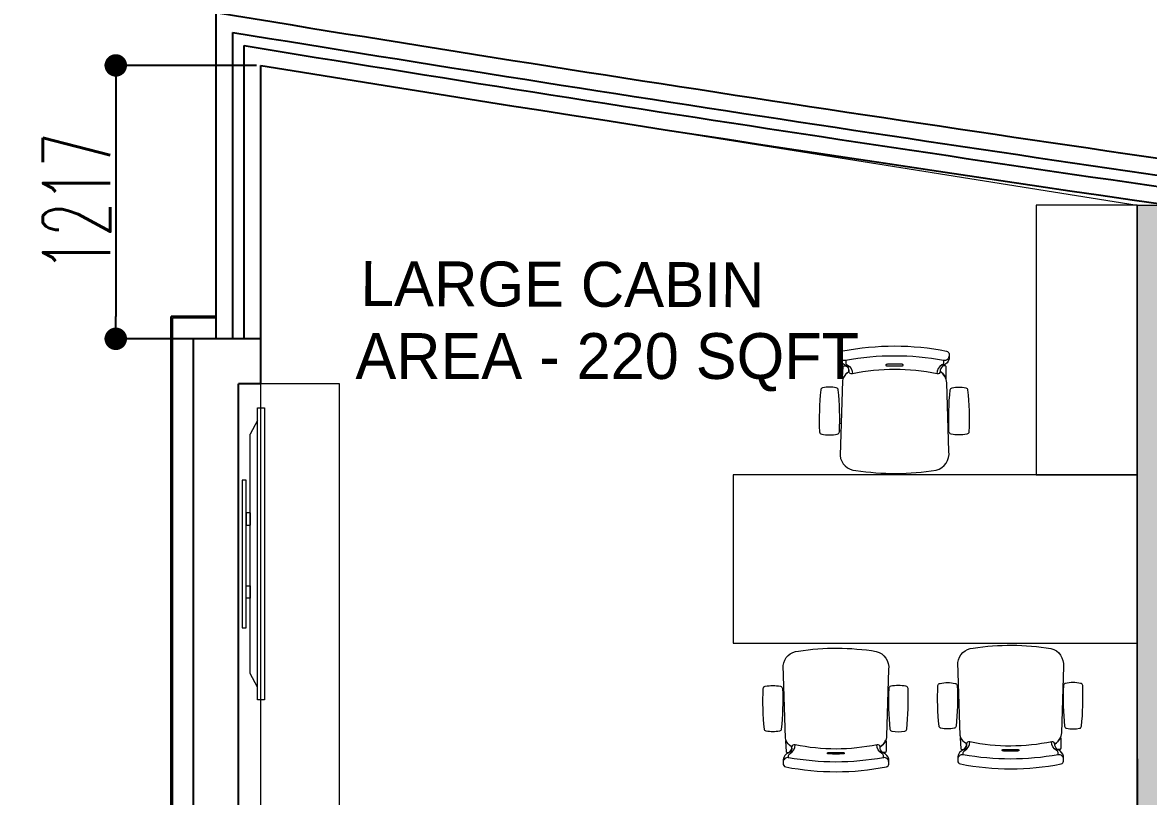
# Model space of a CAD drawing. Header units: millimetres. Extents: x -774950 to -670403, y -1165325 to -1109738.
# Drawn here: x -748266 to -743251, y -1117343 to -1113897 of the extents above; entities that cross this region are included whole.
import ezdxf

# ---------------------------------------------------------------- set-up
doc = ezdxf.new("R2010")
doc.units = ezdxf.units.MM
doc.header["$LTSCALE"] = 3000
doc.header["$MEASUREMENT"] = 0
doc.header["$PDMODE"] = 35
doc.header["$PDSIZE"] = -100
doc.linetypes.add('HIDDEN', pattern=[0.375, 0.25, -0.125])
doc.layers.get('0').update_dxf_attribs({"linetype": 'CONTINUOUS'})
doc.layers.get('DEFPOINTS').update_dxf_attribs({"linetype": 'CONTINUOUS'})
for name, color, linetype, lineweight in [('A-FURN-MODULAR-TABLETOP', 250, 'CONTINUOUS', 13), ('A-WALL', 26, 'CONTINUOUS', 25), ('AI-FURN', 7, 'CONTINUOUS', 20), ('I- FURN', 251, 'CONTINUOUS', 9), ('PR-HATCH', 8, 'CONTINUOUS', 0), ('T-LAYOUT', 7, 'CONTINUOUS', 13), ('TAGING', 253, 'CONTINUOUS', 5), ('TOA- AV', 7, 'CONTINUOUS', 9)]:
    doc.layers.add(name, color=color, linetype=linetype, lineweight=lineweight)
for name, color, linetype in [('acp', 185, 'CONTINUOUS'), ('RADIUS', 8, 'HIDDEN'), ('SLABLINE', 3, 'CONTINUOUS'), ('TEXT', 7, 'CONTINUOUS'), ('WALL', 16, 'CONTINUOUS'), ('WIN', 5, 'CONTINUOUS')]:
    doc.layers.add(name, color=color, linetype=linetype)
doc.layers.add('PR-FULL HT', color=7, linetype='CONTINUOUS', lineweight=13, true_color=0x6e3e30)
doc.styles.add('CENTURY GOTHIC', font='GOTHIC.TTF')
doc.styles.add('INSIDE', font='simplex.shx', dxfattribs={"width": 0.6})
doc.dimstyles.new('INTERNAL', dxfattribs={"dimtxt": 300, "dimasz": 100, "dimexe": 50, "dimexo": 20, "dimgap": 25, "dimtad": 1, "dimdec": 0, "dimzin": 9, "dimdsep": 46, "dimtxsty": 'INSIDE', "dimblk1": 'DOT', "dimblk2": 'DOT', "dimsah": 1, "dimcen": 0.09, "dimdle": 30, "dimclrd": 8, "dimclre": 44, "dimadec": 0, "dimazin": 0, "dimtfac": 1, "dimtdec": 0, "dimtofl": 0, "dimtmove": 2, "dimatfit": 3, "dimldrblk": 'DOT', "dimfxl": 0, "dimtolj": 1, "dimtzin": 0, "dimarcsym": 0})

# ---------------------------------------------------------------- blocks, each defined once
blk = doc.blocks.new('vw layout final block')
at = {"layer": 'acp'}
for p, q in [((-622636.2, -1036248.4), (-622636.2, -1022639.3)), ((-622436.2, -1022639.3), (-622636.2, -1022639.3)), ((-622436.2, -1022645.3), (-622630.2, -1022645.3)), ((-622630.2, -1036248.1), (-622630.2, -1022645.3))]:
    blk.add_line(p, q, dxfattribs=at)
at = {"layer": 'RADIUS', "linetype": 'HIDDEN'}
blk.add_arc((-585636.2, -796985.6), 225500, 258.035565, 280.185313, dxfattribs=at)
at = {"layer": 'SLABLINE'}
blk.add_line((-622236.2, -1022739.3), (-622236.2, -1021522.2), dxfattribs=at)
blk.add_arc((-585636.2, -796985.6), 227500, 260.742073, 265.262349, dxfattribs=at)
at = {"layer": 'WALL'}
for p, q in [((-622236.2, -1022739.3), (-622536.2, -1022739.3)), ((-622536.2, -1036443.2), (-622536.2, -1022739.3)), ((-622236.2, -1022939.3), (-622236.2, -1022739.3)), ((-622236.2, -1022939.3), (-622336.2, -1022939.3)), ((-622336.2, -1031324), (-622336.2, -1022939.3))]:
    blk.add_line(p, q, dxfattribs=at)
at = {"layer": 'WIN'}
for p, q in [((-622436.2, -1022739.3), (-622436.2, -1021286.9)), ((-622361.2, -1022739.3), (-622361.2, -1021375.1)), ((-622311.2, -1022739.3), (-622311.2, -1021434))]:
    blk.add_line(p, q, dxfattribs=at)
for radius, start, end in [(227300, 260.682771, 262.032084), (227375, 260.705022, 262.032057), (227425, 260.719848, 262.032039)]:
    blk.add_arc((-585636.2, -796985.6), radius, start, end, dxfattribs=at)
blk = doc.blocks.new('*U102')
at = {"layer": 'PR-HATCH'}
h = blk.add_hatch(color=256, dxfattribs=at)
h.dxf.hatch_style = 1
h.paths.add_polyline_path([(-88459.9, -39967.2), (-83431.8, -39967.2), (-83431.8, -39867.2), (-88459.9, -39867.2)])
at = {"layer": 'PR-FULL HT', "elevation": 0}
blk.add_lwpolyline([(-88459.9, -39967.2), (-83431.8, -39967.2), (-83431.8, -39867.2), (-88459.9, -39867.2)], close=True, dxfattribs=at)
blk = doc.blocks.new('CHAIR - STEELCASE - LETSB')
at = {"layer": 'I- FURN', "color": 24, "lineweight": 9}
for points in [[(-369.7, 257.7, -0.089353), (-369.7, 316.7, -0.334929), (-360.7, 325, -0.034973), (-179.6, 330.4, -0.382328), (-169.8, 320.9, -0.10237), (-169.8, 253.5, -0.318036), (-179.6, 244.3, -0.036857), (-360.8, 249.5, -0.333729)], [(-369.7, -242.2, 0.089353), (-369.7, -301.1, 0.334929), (-360.7, -309.4, 0.034973), (-179.6, -314.8, 0.382328), (-169.8, -305.4, 0.10237), (-169.8, -237.9, 0.318036), (-179.6, -228.8, 0.036857), (-360.7, -233.9, 0.333729)]]:
    blk.add_lwpolyline(points, format="xyb", close=True, dxfattribs=at)
at = {"layer": 'I- FURN', "color": 8, "lineweight": 5}
for points in [[(-215.9, 237.2), (-213.8, 243.3)], [(-183.7, 244.2), (-185.7, 238.2)], [(-218.5, -224.8), (-217.4, -227.7)], [(-187.7, -228.5), (-188.6, -225.7)]]:
    blk.add_lwpolyline(points, dxfattribs=at)
at = {"layer": 'I- FURN'}
blk.add_lwpolyline([(-513.5, 241.7, 0.34479), (-528.5, 230.1, 0.096497), (-528.2, -218.5, 0.361045), (-515.8, -228.9), (-494.1, -229.1, 0.246071), (-466.3, -205.4, -0.226994), (-446.1, -191.1), (-439.9, -191, 0.417254), (-429.7, -177.1, -0.104406), (-430, 188.5, 0.398452), (-439.2, 203.5, -0.367565), (-466.2, 218, 0.274839), (-496.7, 241.7)], format="xyb", close=True, dxfattribs=at)
at = {"layer": 'I- FURN', "color": 24, "lineweight": 9}
for points in [[(-507.6, -229.1, 0.46809), (-487.6, -205.2, -0.090711), (-487.6, 217.9, 0.462177), (-507.1, 241.7, -100.177069)], [(-487.6, 217.3), (-478, 217.2, -0.321496), (-468.6, 210.4, 0.282757), (-430, 188, -1.025051)], [(-487.6, -205.2), (-478, -205.1, 0.321496), (-468.6, -198.3, -0.282757), (-430, -175.9, 1.025051)]]:
    blk.add_lwpolyline(points, format="xyb", dxfattribs=at)
at = {"layer": 'I- FURN', "color": 8, "lineweight": 5}
blk.add_lwpolyline([(-463.6, 213.4, 0.188155), (-445.3, 203.4), (-439.2, 203.5, -0.15219), (-410.1, 228.9, 0.211085), (-413.9, 230.4), (-459.5, 228.7, 0.414214), (-464.3, 223.4)], format="xyb", close=True, dxfattribs=at)
at = {"layer": 'I- FURN'}
blk.add_lwpolyline([(-95, -228.5), (-390.3, -219.7, -0.232948), (-439.9, -191, 0.417374), (-429.7, -177.1, -0.10441), (-430, 188.5, 0.39834), (-439.2, 203.5, -0.21659), (-401.4, 231.2), (-77.6, 241.7, -0.366213), (-12.8, 173.3, -0.077985), (-14.2, -173.2, -0.376278), (-95, -228.5)], format="xyb", dxfattribs=at)
at = {"layer": 'I- FURN', "color": 8, "lineweight": 5}
for points in [[(-471.1, -25, -0.007805), (-471.1, 37.1, -0.087218), (-470, 42.7, -0.229267), (-469.3, 43.4), (-465.8, 43.4, -0.210582), (-464.1, 37.7, 0.008162), (-464.2, -24.4, -0.166545), (-465.4, -30.6, -0.375811), (-465.9, -30.7), (-469.2, -30.7, -0.246214), (-470.7, -28.4, 0.024513), (-471.1, -25, -1.199362)], [(-446.1, -191.1), (-439.9, -191, 0.15219), (-409.9, -215.2, -0.211085), (-413.6, -216.9), (-459.2, -216.9, -0.414214), (-464.3, -211.8), (-463.9, -201.8)]]:
    blk.add_lwpolyline(points, format="xyb", dxfattribs=at)
blk = doc.blocks.new('A$C60412B90')
at = {"layer": 'TOA- AV', "color": 6}
for p, q in [((-37.2, 55.5), (29.9, 91)), ((1280.2, 55.5), (1213.1, 91)), ((-100, 55.5), (1343, 55.5))]:
    blk.add_line(p, q, dxfattribs=at)
at = {"layer": 'TOA- AV', "color": 30, "true_color": 0xf8991e}
blk.add_line((256.5, 111), (986.5, 111), dxfattribs=at)
for points in [[(986.5, 111), (986.5, 131), (256.5, 131), (256.5, 111)], [(403.4, 91), (464.2, 91)], [(825.1, 91), (764.2, 91)]]:
    blk.add_lwpolyline(points, dxfattribs=at)
at = {"layer": 'TOA- AV', "color": 6}
for points in [[(29.9, 91), (1213.1, 91)], [(1343, 55.5), (1343, 20), (-100, 20), (-100, 55.5)]]:
    blk.add_lwpolyline(points, dxfattribs=at)
at = {"layer": 'TOA- AV', "color": 30, "true_color": 0xf8991e}
for points in [[(403.4, 111), (464.2, 111), (464.2, 91), (403.4, 91)], [(825.1, 111), (764.2, 111), (764.2, 91), (825.1, 91)]]:
    blk.add_lwpolyline(points, close=True, dxfattribs=at)
blk = doc.blocks.new('_DOT')
at = {"color": 0, "linetype": 'ByBlock'}
blk.add_line((-0.5, 0), (-1, 0), dxfattribs=at)
at = {"color": 0, "linetype": 'ByBlock', "const_width": 0.5}
blk.add_lwpolyline([(-0.25, 0, 1), (0.25, 0, 1)], format="xyb", close=True, dxfattribs=at)
blk = doc.blocks.new('*D523')
at = {"color": 44, "lineweight": -2, "transparency": 16777216}
for p, q in [((-747224.2, -1114087.9), (-747900.9, -1114087.9)), ((-747224.2, -1115305), (-747900.9, -1115305))]:
    blk.add_line(p, q, dxfattribs=at)
at = {"color": 8, "lineweight": -2, "transparency": 16777216}
blk.add_line((-747850.9, -1114187.9), (-747850.9, -1115205), dxfattribs=at)
at = {"layer": 'DEFPOINTS', "color": 0, "transparency": 16777216}
for p in [(-747204.2, -1114087.9), (-747850.9, -1115305), (-747204.2, -1115305)]:
    blk.add_point(p, dxfattribs=at)
at = {"color": 8, "lineweight": -2, "transparency": 16777216, "xscale": 100, "yscale": 100, "zscale": 100}
for p, rotation in [((-747850.9, -1114087.9), 89.99999997303584), ((-747850.9, -1115305), 269.9999999730358)]:
    blk.add_blockref('_DOT', p, dxfattribs=dict(at, rotation=rotation))
at = {"color": 0, "transparency": 16777216, "insert": (-748025.9, -1114696.4), "char_height": 300, "attachment_point": 5, "rotation": 90, "style": 'INSIDE'}
blk.add_mtext('\\A1;1217', dxfattribs=at)

msp = doc.modelspace()

# ---------------------------------------------------------------- linework, layer by layer
at = {"layer": 'A-FURN-MODULAR-TABLETOP', "lineweight": 20, "elevation": 0}
for points in [[(-743301.2, -1114709.8), (-743750.9, -1114709.8), (-743750.9, -1115910.5), (-743301.2, -1115910.5)], [(-746854.5, -1115505), (-747304.2, -1115505), (-747304.2, -1118539.3), (-746854.5, -1118539.3)], [(-743301.2, -1115910.5), (-745101, -1115909.9), (-745101, -1116659.9), (-743301.2, -1116660)]]:
    msp.add_lwpolyline(points, close=True, dxfattribs=at)
at = {"layer": 'TAGING', "linetype": 'Continuous', "elevation": 0}
msp.add_lwpolyline([(-747204.2, -1114087.9), (-743301.2, -1114709.8), (-743300.5, -1119638), (-747204.2, -1119638)], close=True, dxfattribs=at)

# ---------------------------------------------------------------- block references
at = {"layer": 'A-WALL', "linetype": 'Continuous'}
msp.add_blockref('vw layout final block', (-124968, -92565.7, 0), dxfattribs=at)
at = {"layer": 'AI-FURN', "xscale": -1.031578918745945, "yscale": 1.031578918745945, "zscale": 1.031578918745945, "rotation": 90}
msp.add_blockref('CHAIR - STEELCASE - LETSB', (-744375.5, -1115904.4, 0), dxfattribs=at)
at = {"layer": 'AI-FURN', "rotation": 90.00000000000001}
for p in [(-744636.8, -1116682.3, 0), (-743858.6, -1116669.2, 0)]:
    msp.add_blockref('CHAIR - STEELCASE - LETSB', p, dxfattribs=at)
at = {"layer": 'PR-FULL HT', "xscale": -1, "rotation": 270.0084772067954}
msp.add_blockref('*U102', (-703346.4, -1031272.1, 0), dxfattribs=at)
at = {"layer": 'TOA- AV', "color": 0, "xscale": 0.9009009009010605, "yscale": 0.9009009009010605, "zscale": 0.9009009009010605, "rotation": 90.00000000000001}
msp.add_blockref('A$C60412B90', (-747169.8, -1116822.7, 0), dxfattribs=at)

# ---------------------------------------------------------------- texts
at = {"layer": 'T-LAYOUT', "insert": (-745661.8, -1115279.7), "char_height": 203.971, "width": 3082.636, "attachment_point": 2, "style": 'CENTURY GOTHIC'}
msp.add_mtext('{\\C0;AREA - 220 SQFT}', dxfattribs=at)
at = {"layer": 'TEXT', "insert": (-744962.5, -1115167.5), "char_height": 200, "width": 2329.589, "attachment_point": 9, "rotation": 359.8226, "style": 'CENTURY GOTHIC'}
msp.add_mtext('LARGE CABIN', dxfattribs=at)

# ---------------------------------------------------------------- dimensions: what is measured, and where the dimension line sits
dim = msp.add_aligned_dim(p1=(-747204.2, -1114087.9, 0), p2=(-747204.2, -1115305, 0), distance=-646.6, dimstyle='INTERNAL', override={"dimfxl": 0, "dimarcsym": 1})
dim.commit()
dim.dimension.update_dxf_attribs({"geometry": '*D523', "text_midpoint": (-748025.9, -1114696.4)})

doc.saveas('drawing.dxf')
